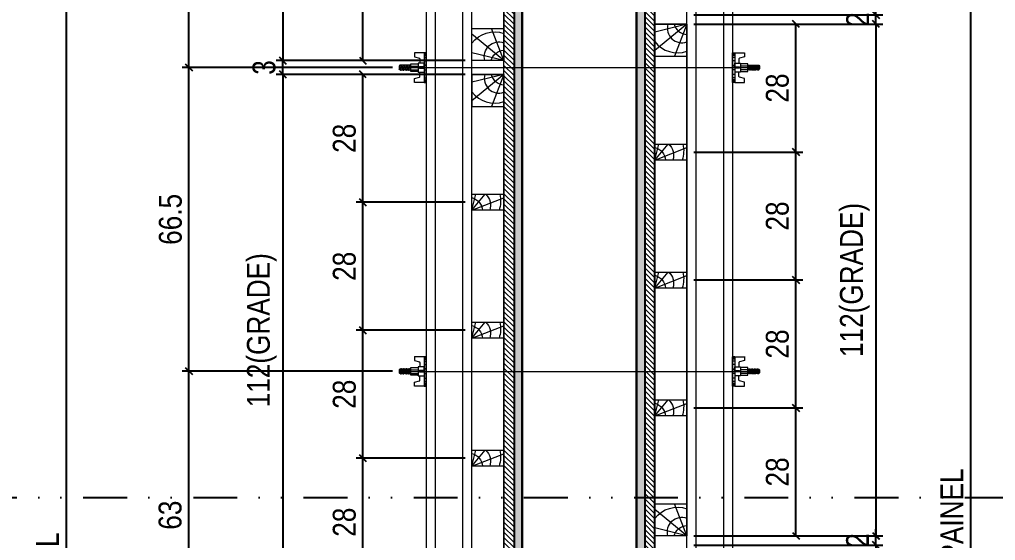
# Model space of a CAD drawing. Extents: x 13513 to 27878, y -21631 to 6985.
# Drawn here: x 14910.3 to 15188.9, y -4864 to -4715.3 of the extents above; entities that cross this region are included whole.
import ezdxf

# ---------------------------------------------------------------- set-up
doc = ezdxf.new("R2010")
doc.units = 0
doc.linetypes.add('DIVIDE2', pattern=[0.625, 0.25, -0.125, 0, -0.125, 0, -0.125])
for name, color, linetype in [('CHAPA', 1, 'Continuous'), ('COTA', 241, 'Continuous'), ('F-PILARES-S', 170, 'Continuous'), ('MEIO_PONT', 93, 'Continuous'), ('Nível', 160, 'Continuous'), ('SARRAFO', 251, 'Continuous')]:
    doc.layers.add(name, color=color, linetype=linetype)
for name, color, linetype, lineweight in [('Hachura', 251, 'Continuous', 9), ('Madeira', 126, 'Continuous', 18), ('Perfil Metálico', 224, 'Continuous', 18)]:
    doc.layers.add(name, color=color, linetype=linetype, lineweight=lineweight)
doc.styles.add('COTA TECNICA 2X', font='techl___.ttf', dxfattribs={"height": 10})
doc.dimstyles.new('SECAO PILAR', dxfattribs={"dimtxt": 10, "dimasz": 3, "dimexe": 3, "dimexo": 3, "dimgap": 3, "dimtad": 1, "dimdec": 1, "dimlfac": 0.5, "dimzin": 12, "dimdsep": 46, "dimtxsty": 'COTA TECNICA 2X', "dimblk1": 'OBLIQUE', "dimblk2": 'OBLIQUE', "dimsah": 1, "dimcen": 0.9, "dimclrd": 256, "dimclre": 256, "dimclrt": 256, "dimadec": 1, "dimazin": 3, "dimtfac": 1, "dimtdec": 1, "dimtmove": 0, "dimatfit": 3, "dimfxl": 1, "dimtolj": 1, "dimtzin": 12, "dimarcsym": 0})
pattern_1 = [(315, (22931.6141, -8374.4874), (1.12253202, 1.12253202), [])]

# ---------------------------------------------------------------- blocks, each defined once
blk = doc.blocks.new('PONTALETE')
at = {"layer": 'Madeira'}
for q in [(2.71, 7), (7, 5.76), (7, 1.74)]:
    blk.add_line((0, 0), q, dxfattribs=at)
blk.add_lwpolyline([(0, 0), (7, 0), (7, 7), (0, 7)], close=True, dxfattribs=at)
for centre, radius, start, end in [((2.04, 0.06), 6.23, 37.2818, 109.0913), ((1.09, 0.9), 3.19, 343.603, 109.9847), ((-0.21, -0.78), 3.09, 14.6322, 86.0383)]:
    blk.add_arc(centre, radius, start, end, dxfattribs=at)
blk = doc.blocks.new('_Oblique')
at = {"color": 0, "linetype": 'ByBlock', "lineweight": -2}
blk.add_line((-0.5, -0.5), (0.5, 0.5), dxfattribs=at)
blk = doc.blocks.new('*D778')
at = {"layer": 'COTA', "lineweight": -2, "transparency": 16777216}
for p, q in [((27296.39, -4535.28), (27213.68, -4535.28)), ((27216.68, -4535.28), (27216.68, -4779.28)), ((27296.36, -4779.28), (27213.68, -4779.28))]:
    blk.add_line(p, q, dxfattribs=at)
at = {"layer": 'Defpoints', "color": 0, "transparency": 16777216}
for p in [(27299.39, -4535.28), (27216.68, -4779.28), (27299.36, -4779.28)]:
    blk.add_point(p, dxfattribs=at)
at = {"layer": 'COTA', "lineweight": -2, "transparency": 16777216, "xscale": 3, "yscale": 3, "zscale": 3}
for p, rotation in [((27216.68, -4535.28), 90), ((27216.68, -4779.28), 270)]:
    blk.add_blockref('_Oblique', p, dxfattribs=dict(at, rotation=rotation))
at = {"layer": 'COTA', "transparency": 16777216, "insert": (27207.46, -4657.28), "char_height": 10, "attachment_point": 5, "rotation": 90, "style": 'COTA TECNICA 2X'}
blk.add_mtext('\\A1;122(GRADE)', dxfattribs=at)
blk = doc.blocks.new('*D781')
at = {"layer": 'COTA', "lineweight": -2, "transparency": 16777216}
for p, q in [((27296.38, -4719.28), (27248.68, -4719.28)), ((27251.68, -4779.28), (27251.68, -4719.28)), ((27296.41, -4779.28), (27248.68, -4779.28))]:
    blk.add_line(p, q, dxfattribs=at)
at = {"layer": 'Defpoints', "color": 0, "transparency": 16777216}
for p in [(27251.68, -4719.28), (27299.38, -4719.28), (27299.41, -4779.28)]:
    blk.add_point(p, dxfattribs=at)
at = {"layer": 'COTA', "lineweight": -2, "transparency": 16777216, "xscale": 3, "yscale": 3, "zscale": 3}
for p, rotation in [((27251.68, -4719.28), 90), ((27251.68, -4779.28), 270)]:
    blk.add_blockref('_Oblique', p, dxfattribs=dict(at, rotation=rotation))
at = {"layer": 'COTA', "transparency": 16777216, "insert": (27243.46, -4749.28), "char_height": 10, "attachment_point": 5, "rotation": 90, "style": 'COTA TECNICA 2X'}
blk.add_mtext('\\A1;30', dxfattribs=at)
blk = doc.blocks.new('MEIO PONTALETE')
at = {"layer": 'Madeira'}
for q in [(2.71, 7), (3.5, 2.88), (3.5, 0.87)]:
    blk.add_line((0, 0), q, dxfattribs=at)
blk.add_lwpolyline([(0, 0), (3.5, 0), (3.5, 7), (0, 7)], close=True, dxfattribs=at)
for centre, radius, start, end in [((2.04, 0.06), 6.23, 76.4499, 109.0913), ((1.09, 0.9), 3.19, 40.9063, 109.9847), ((-0.21, -0.78), 3.09, 14.6322, 86.0383)]:
    blk.add_arc(centre, radius, start, end, dxfattribs=at)
blk = doc.blocks.new('*D788')
at = {"layer": 'COTA', "lineweight": -2, "transparency": 16777216}
for p, q in [((27296.39, -4785.28), (27213.68, -4785.28)), ((27216.68, -4785.28), (27216.68, -5009.28)), ((27296.36, -5009.28), (27213.68, -5009.28))]:
    blk.add_line(p, q, dxfattribs=at)
at = {"layer": 'Defpoints', "color": 0, "transparency": 16777216}
for p in [(27299.39, -4785.28), (27216.68, -5009.28), (27299.36, -5009.28)]:
    blk.add_point(p, dxfattribs=at)
at = {"layer": 'COTA', "lineweight": -2, "transparency": 16777216, "xscale": 3, "yscale": 3, "zscale": 3}
for p, rotation in [((27216.68, -4785.28), 90), ((27216.68, -5009.28), 270)]:
    blk.add_blockref('_Oblique', p, dxfattribs=dict(at, rotation=rotation))
at = {"layer": 'COTA', "transparency": 16777216, "insert": (27207.46, -4897.28), "char_height": 10, "attachment_point": 5, "rotation": 90, "style": 'COTA TECNICA 2X'}
blk.add_mtext('\\A1;112(GRADE)', dxfattribs=at)
blk = doc.blocks.new('*D789')
at = {"layer": 'COTA', "lineweight": -2, "transparency": 16777216}
for p, q in [((27296.38, -4841.28), (27248.68, -4841.28)), ((27251.68, -4897.28), (27251.68, -4841.28)), ((27296.38, -4897.28), (27248.68, -4897.28))]:
    blk.add_line(p, q, dxfattribs=at)
at = {"layer": 'Defpoints', "color": 0, "transparency": 16777216}
for p in [(27251.68, -4841.28), (27299.38, -4841.28), (27299.38, -4897.28)]:
    blk.add_point(p, dxfattribs=at)
at = {"layer": 'COTA', "lineweight": -2, "transparency": 16777216, "xscale": 3, "yscale": 3, "zscale": 3}
for p, rotation in [((27251.68, -4841.28), 90), ((27251.68, -4897.28), 270)]:
    blk.add_blockref('_Oblique', p, dxfattribs=dict(at, rotation=rotation))
at = {"layer": 'COTA', "transparency": 16777216, "insert": (27243.59, -4869.28), "char_height": 10, "attachment_point": 5, "rotation": 90, "style": 'COTA TECNICA 2X'}
blk.add_mtext('\\A1;28', dxfattribs=at)
blk = doc.blocks.new('*D790')
at = {"layer": 'COTA', "lineweight": -2, "transparency": 16777216}
for p, q in [((27296.38, -4785.28), (27248.68, -4785.28)), ((27251.68, -4841.28), (27251.68, -4785.28)), ((27296.38, -4841.28), (27248.68, -4841.28))]:
    blk.add_line(p, q, dxfattribs=at)
at = {"layer": 'Defpoints', "color": 0, "transparency": 16777216}
for p in [(27251.68, -4785.28), (27299.38, -4785.28), (27299.38, -4841.28)]:
    blk.add_point(p, dxfattribs=at)
at = {"layer": 'COTA', "lineweight": -2, "transparency": 16777216, "xscale": 3, "yscale": 3, "zscale": 3}
for p, rotation in [((27251.68, -4785.28), 90), ((27251.68, -4841.28), 270)]:
    blk.add_blockref('_Oblique', p, dxfattribs=dict(at, rotation=rotation))
at = {"layer": 'COTA', "transparency": 16777216, "insert": (27243.59, -4813.28), "char_height": 10, "attachment_point": 5, "rotation": 90, "style": 'COTA TECNICA 2X'}
blk.add_mtext('\\A1;28', dxfattribs=at)
blk = doc.blocks.new('*D791')
at = {"layer": 'COTA', "lineweight": -2, "transparency": 16777216}
for p, q in [((27296.38, -4953.28), (27248.68, -4953.28)), ((27251.68, -5009.28), (27251.68, -4953.28)), ((27296.41, -5009.28), (27248.68, -5009.28))]:
    blk.add_line(p, q, dxfattribs=at)
at = {"layer": 'Defpoints', "color": 0, "transparency": 16777216}
for p in [(27251.68, -4953.28), (27299.38, -4953.28), (27299.41, -5009.28)]:
    blk.add_point(p, dxfattribs=at)
at = {"layer": 'COTA', "lineweight": -2, "transparency": 16777216, "xscale": 3, "yscale": 3, "zscale": 3}
for p, rotation in [((27251.68, -4953.28), 90), ((27251.68, -5009.28), 270)]:
    blk.add_blockref('_Oblique', p, dxfattribs=dict(at, rotation=rotation))
at = {"layer": 'COTA', "transparency": 16777216, "insert": (27243.59, -4981.28), "char_height": 10, "attachment_point": 5, "rotation": 90, "style": 'COTA TECNICA 2X'}
blk.add_mtext('\\A1;28', dxfattribs=at)
blk = doc.blocks.new('*D792')
at = {"layer": 'COTA', "lineweight": -2, "transparency": 16777216}
for p, q in [((27296.38, -4897.28), (27248.68, -4897.28)), ((27251.68, -4953.28), (27251.68, -4897.28)), ((27296.38, -4953.28), (27248.68, -4953.28))]:
    blk.add_line(p, q, dxfattribs=at)
at = {"layer": 'Defpoints', "color": 0, "transparency": 16777216}
for p in [(27251.68, -4897.28), (27299.38, -4897.28), (27299.38, -4953.28)]:
    blk.add_point(p, dxfattribs=at)
at = {"layer": 'COTA', "lineweight": -2, "transparency": 16777216, "xscale": 3, "yscale": 3, "zscale": 3}
for p, rotation in [((27251.68, -4897.28), 90), ((27251.68, -4953.28), 270)]:
    blk.add_blockref('_Oblique', p, dxfattribs=dict(at, rotation=rotation))
at = {"layer": 'COTA', "transparency": 16777216, "insert": (27243.59, -4925.28), "char_height": 10, "attachment_point": 5, "rotation": 90, "style": 'COTA TECNICA 2X'}
blk.add_mtext('\\A1;28', dxfattribs=at)
blk = doc.blocks.new('*D800')
at = {"layer": 'COTA', "lineweight": -2, "transparency": 16777216}
for p, q in [((27296.38, -4779.28), (27213.68, -4779.28)), ((27216.68, -4785.28), (27216.68, -4779.28)), ((27296.38, -4785.28), (27213.68, -4785.28))]:
    blk.add_line(p, q, dxfattribs=at)
at = {"layer": 'Defpoints', "color": 0, "transparency": 16777216}
for p in [(27216.68, -4779.28), (27299.38, -4779.28), (27299.38, -4785.28)]:
    blk.add_point(p, dxfattribs=at)
at = {"layer": 'COTA', "lineweight": -2, "transparency": 16777216, "xscale": 3, "yscale": 3, "zscale": 3}
for p, rotation in [((27216.68, -4779.28), 90), ((27216.68, -4785.28), 270)]:
    blk.add_blockref('_Oblique', p, dxfattribs=dict(at, rotation=rotation))
at = {"layer": 'COTA', "transparency": 16777216, "insert": (27208.46, -4782.28), "char_height": 10, "attachment_point": 5, "rotation": 90, "style": 'COTA TECNICA 2X'}
blk.add_mtext('\\A1;3', dxfattribs=at)
blk = doc.blocks.new('*D798')
at = {"layer": 'COTA', "linetype": 'ByBlock', "lineweight": -2, "transparency": 16777216}
for p, q in [((27378.02, -4535.28), (27520.54, -4535.28)), ((27517.54, -4535.28), (27517.54, -5443.28)), ((27374.42, -5443.28), (27520.54, -5443.28))]:
    blk.add_line(p, q, dxfattribs=at)
at = {"layer": 'Defpoints', "color": 0, "linetype": 'ByBlock', "transparency": 16777216}
for p in [(27375.02, -4535.28), (27371.42, -5443.28), (27517.54, -5443.28)]:
    blk.add_point(p, dxfattribs=at)
at = {"layer": 'COTA', "linetype": 'ByBlock', "lineweight": -2, "transparency": 16777216, "xscale": 3, "yscale": 3, "zscale": 3}
for p, rotation in [((27517.54, -4535.28), 90), ((27517.54, -5443.28), 270)]:
    blk.add_blockref('_Oblique', p, dxfattribs=dict(at, rotation=rotation))
at = {"layer": 'COTA', "linetype": 'ByBlock', "transparency": 16777216, "insert": (27509.43, -4989.28), "char_height": 10, "attachment_point": 5, "rotation": 90, "style": 'COTA TECNICA 2X'}
blk.add_mtext('\\A1;454 PAINEL', dxfattribs=at)
blk = doc.blocks.new('*D799')
at = {"layer": 'COTA', "linetype": 'ByBlock', "lineweight": -2, "transparency": 16777216}
for p, q in [((27314.82, -4535.28), (27118.84, -4535.28)), ((27121.84, -4535.28), (27121.84, -5499.28)), ((27296.42, -5499.28), (27118.84, -5499.28))]:
    blk.add_line(p, q, dxfattribs=at)
at = {"layer": 'Defpoints', "color": 0, "linetype": 'ByBlock', "transparency": 16777216}
for p in [(27317.82, -4535.28), (27121.84, -5499.28), (27299.42, -5499.28)]:
    blk.add_point(p, dxfattribs=at)
at = {"layer": 'COTA', "linetype": 'ByBlock', "lineweight": -2, "transparency": 16777216, "xscale": 3, "yscale": 3, "zscale": 3}
for p, rotation in [((27121.84, -4535.28), 90), ((27121.84, -5499.28), 270)]:
    blk.add_blockref('_Oblique', p, dxfattribs=dict(at, rotation=rotation))
at = {"layer": 'COTA', "linetype": 'ByBlock', "transparency": 16777216, "insert": (27113.75, -5017.28), "char_height": 10, "attachment_point": 5, "rotation": 90, "style": 'COTA TECNICA 2X'}
blk.add_mtext('\\A1;482 PAINEL', dxfattribs=at)
blk = doc.blocks.new('*D832')
at = {"layer": 'COTA', "lineweight": -2, "transparency": 16777216}
for p, q in [((27396.45, -4763.28), (27479.16, -4763.28)), ((27476.16, -4763.28), (27476.16, -4987.28)), ((27396.47, -4987.28), (27479.16, -4987.28))]:
    blk.add_line(p, q, dxfattribs=at)
at = {"layer": 'Defpoints', "color": 0, "transparency": 16777216}
for p in [(27393.45, -4763.28), (27393.47, -4987.28), (27476.16, -4987.28)]:
    blk.add_point(p, dxfattribs=at)
at = {"layer": 'COTA', "lineweight": -2, "transparency": 16777216, "xscale": 3, "yscale": 3, "zscale": 3}
for p, rotation in [((27476.16, -4763.28), 90), ((27476.16, -4987.28), 270)]:
    blk.add_blockref('_Oblique', p, dxfattribs=dict(at, rotation=rotation))
at = {"layer": 'COTA', "transparency": 16777216, "insert": (27466.94, -4875.28), "char_height": 10, "attachment_point": 5, "rotation": 90, "style": 'COTA TECNICA 2X'}
blk.add_mtext('\\A1;112(GRADE)', dxfattribs=at)
blk = doc.blocks.new('*D833')
at = {"layer": 'COTA', "lineweight": -2, "transparency": 16777216}
for p, q in [((27396.46, -4763.28), (27444.15, -4763.28)), ((27441.15, -4819.28), (27441.15, -4763.28)), ((27396.46, -4819.28), (27444.15, -4819.28))]:
    blk.add_line(p, q, dxfattribs=at)
at = {"layer": 'Defpoints', "color": 0, "transparency": 16777216}
for p in [(27393.46, -4763.28), (27441.15, -4763.28), (27393.46, -4819.28)]:
    blk.add_point(p, dxfattribs=at)
at = {"layer": 'COTA', "lineweight": -2, "transparency": 16777216, "xscale": 3, "yscale": 3, "zscale": 3}
for p, rotation in [((27441.15, -4763.28), 90), ((27441.15, -4819.28), 270)]:
    blk.add_blockref('_Oblique', p, dxfattribs=dict(at, rotation=rotation))
at = {"layer": 'COTA', "transparency": 16777216, "insert": (27433.06, -4791.28), "char_height": 10, "attachment_point": 5, "rotation": 90, "style": 'COTA TECNICA 2X'}
blk.add_mtext('\\A1;28', dxfattribs=at)
blk = doc.blocks.new('*D834')
at = {"layer": 'COTA', "lineweight": -2, "transparency": 16777216}
for p, q in [((27396.46, -4819.28), (27444.15, -4819.28)), ((27441.15, -4875.28), (27441.15, -4819.28)), ((27396.46, -4875.28), (27444.15, -4875.28))]:
    blk.add_line(p, q, dxfattribs=at)
at = {"layer": 'Defpoints', "color": 0, "transparency": 16777216}
for p in [(27393.46, -4819.28), (27441.15, -4819.28), (27393.46, -4875.28)]:
    blk.add_point(p, dxfattribs=at)
at = {"layer": 'COTA', "lineweight": -2, "transparency": 16777216, "xscale": 3, "yscale": 3, "zscale": 3}
for p, rotation in [((27441.15, -4819.28), 90), ((27441.15, -4875.28), 270)]:
    blk.add_blockref('_Oblique', p, dxfattribs=dict(at, rotation=rotation))
at = {"layer": 'COTA', "transparency": 16777216, "insert": (27433.06, -4847.28), "char_height": 10, "attachment_point": 5, "rotation": 90, "style": 'COTA TECNICA 2X'}
blk.add_mtext('\\A1;28', dxfattribs=at)
blk = doc.blocks.new('*D835')
at = {"layer": 'COTA', "lineweight": -2, "transparency": 16777216}
for p, q in [((27396.46, -4931.28), (27444.15, -4931.28)), ((27441.15, -4987.28), (27441.15, -4931.28)), ((27396.43, -4987.28), (27444.15, -4987.28))]:
    blk.add_line(p, q, dxfattribs=at)
at = {"layer": 'Defpoints', "color": 0, "transparency": 16777216}
for p in [(27393.46, -4931.28), (27441.15, -4931.28), (27393.43, -4987.28)]:
    blk.add_point(p, dxfattribs=at)
at = {"layer": 'COTA', "lineweight": -2, "transparency": 16777216, "xscale": 3, "yscale": 3, "zscale": 3}
for p, rotation in [((27441.15, -4931.28), 90), ((27441.15, -4987.28), 270)]:
    blk.add_blockref('_Oblique', p, dxfattribs=dict(at, rotation=rotation))
at = {"layer": 'COTA', "transparency": 16777216, "insert": (27433.06, -4959.28), "char_height": 10, "attachment_point": 5, "rotation": 90, "style": 'COTA TECNICA 2X'}
blk.add_mtext('\\A1;28', dxfattribs=at)
blk = doc.blocks.new('*D836')
at = {"layer": 'COTA', "lineweight": -2, "transparency": 16777216}
for p, q in [((27396.46, -4875.28), (27444.15, -4875.28)), ((27441.15, -4931.28), (27441.15, -4875.28)), ((27396.46, -4931.28), (27444.15, -4931.28))]:
    blk.add_line(p, q, dxfattribs=at)
at = {"layer": 'Defpoints', "color": 0, "transparency": 16777216}
for p in [(27393.46, -4875.28), (27441.15, -4875.28), (27393.46, -4931.28)]:
    blk.add_point(p, dxfattribs=at)
at = {"layer": 'COTA', "lineweight": -2, "transparency": 16777216, "xscale": 3, "yscale": 3, "zscale": 3}
for p, rotation in [((27441.15, -4875.28), 90), ((27441.15, -4931.28), 270)]:
    blk.add_blockref('_Oblique', p, dxfattribs=dict(at, rotation=rotation))
at = {"layer": 'COTA', "transparency": 16777216, "insert": (27433.06, -4903.28), "char_height": 10, "attachment_point": 5, "rotation": 90, "style": 'COTA TECNICA 2X'}
blk.add_mtext('\\A1;28', dxfattribs=at)
blk = doc.blocks.new('*D837')
at = {"layer": 'COTA', "lineweight": -2, "transparency": 16777216}
for p, q in [((27476.16, -4759.28), (27476.16, -4756.28)), ((27396.46, -4759.28), (27479.16, -4759.28)), ((27476.16, -4763.28), (27476.16, -4759.28)), ((27396.46, -4763.28), (27479.16, -4763.28)), ((27476.16, -4763.28), (27476.16, -4766.28))]:
    blk.add_line(p, q, dxfattribs=at)
at = {"layer": 'Defpoints', "color": 0, "transparency": 16777216}
for p in [(27393.46, -4759.28), (27476.16, -4759.28), (27393.46, -4763.28)]:
    blk.add_point(p, dxfattribs=at)
at = {"layer": 'COTA', "lineweight": -2, "transparency": 16777216, "xscale": 3, "yscale": 3, "zscale": 3}
for p, rotation in [((27476.16, -4759.28), 270), ((27476.16, -4763.28), 90)]:
    blk.add_blockref('_Oblique', p, dxfattribs=dict(at, rotation=rotation))
at = {"layer": 'COTA', "transparency": 16777216, "insert": (27468.16, -4761.28), "char_height": 10, "attachment_point": 5, "rotation": 90, "style": 'COTA TECNICA 2X'}
blk.add_mtext('\\A1;2', dxfattribs=at)
blk = doc.blocks.new('*D838')
at = {"layer": 'COTA', "lineweight": -2, "transparency": 16777216}
for p, q in [((27396.46, -4987.28), (27479.11, -4987.28)), ((27476.11, -4987.28), (27476.11, -4984.28)), ((27476.11, -4991.28), (27476.11, -4987.28)), ((27396.42, -4991.28), (27479.11, -4991.28)), ((27476.11, -4991.28), (27476.11, -4994.28))]:
    blk.add_line(p, q, dxfattribs=at)
at = {"layer": 'Defpoints', "color": 0, "transparency": 16777216}
for p in [(27393.46, -4987.28), (27476.11, -4987.28), (27393.42, -4991.28)]:
    blk.add_point(p, dxfattribs=at)
at = {"layer": 'COTA', "lineweight": -2, "transparency": 16777216, "xscale": 3, "yscale": 3, "zscale": 3}
for p, rotation in [((27476.11, -4987.28), 270), ((27476.11, -4991.28), 90)]:
    blk.add_blockref('_Oblique', p, dxfattribs=dict(at, rotation=rotation))
at = {"layer": 'COTA', "transparency": 16777216, "insert": (27468.11, -4989.28), "char_height": 10, "attachment_point": 5, "rotation": 90, "style": 'COTA TECNICA 2X'}
blk.add_mtext('\\A1;2', dxfattribs=at)
blk = doc.blocks.new('C')
at = {"layer": 'Hachura', "color": 0}
for p, q in [((0, 3.22), (0, -3.22)), ((0.45, 3.22), (0, 3.22)), ((0.46, 3.16), (0, 3.16)), ((0.46, 3.05), (0, 3.05)), ((0.46, 2.88), (0, 2.88)), ((0, 2.75), (0, -1.16)), ((0.46, 2.65), (0, 2.65)), ((0.46, 2.23), (0, 2.23)), ((0.45, -3.23), (0.45, 3.22)), ((0.45, 3.22), (2.58, 3.22)), ((2.58, 2.39), (1.47, 2.09)), ((2.58, 3.22), (2.58, 2.39)), ((0.46, 1.51), (0, 1.51)), ((0.39, 0.49), (0.17, 0.49)), ((1.74, 0.97), (0.45, 0.97)), ((1.45, 0.1), (0.45, 0.1)), ((1.35, 1.94), (1.35, 0.96)), ((1.74, -0.97), (1.74, 0.97)), ((1.74, 0.97), (1.74, 0.84)), ((1.74, 0.97), (1.74, 0.84)), ((1.74, 0.84), (3.35, 0.84)), ((3.35, 0.45), (1.74, 0.45)), ((3.32, 0.84), (3.32, -0.84)), ((3.35, 0.84), (3.35, -0.84)), ((3.68, 0.45), (3.35, 0.45)), ((3.84, -0.52), (3.35, 0.45)), ((3.35, 0.06), (3.67, -0.57)), ((3.68, 0.45), (4.16, -0.52)), ((3.72, 0.5), (4.25, -0.57)), ((4.37, -0.55), (3.83, 0.53)), ((4.15, 0.45), (3.93, 0.45)), ((4.42, -0.52), (3.93, 0.45)), ((4.15, 0.45), (4.26, 0.45)), ((4.26, 0.45), (4.74, -0.52)), ((4.3, 0.5), (4.83, -0.57)), ((4.95, -0.55), (4.41, 0.53)), ((4.51, 0.45), (4.84, 0.45)), ((5, -0.52), (4.51, 0.45)), ((4.84, 0.45), (5.32, -0.52)), ((4.88, 0.5), (5.41, -0.57)), ((5.53, -0.55), (4.99, 0.53)), ((5.58, -0.52), (5.09, 0.45)), ((5.42, 0.45), (5.09, 0.45)), ((5.58, -0.52), (5.09, 0.45)), ((5.42, 0.45), (5.74, -0.19)), ((5.46, 0.5), (5.74, -0.07)), ((5.74, 0.19), (5.57, 0.53)), ((5.74, 0.32), (5.68, 0.45)), ((5.68, 0.45), (5.74, 0.45)), ((5.74, 0.45), (5.9, 0.29)), ((5.74, 0.45), (5.74, -0.52)), ((5.9, -0.36), (5.9, 0.29)), ((0.45, 0), (0, 0)), ((0.46, -1.52), (0, -1.52)), ((0.08, -0.48), (0.29, -0.48)), ((0.29, -0.48), (0.4, -0.48)), ((0.45, 0), (0.45, -0.97)), ((0.45, -0.16), (1.45, -0.16)), ((0.45, -0.65), (0.45, -0.32)), ((0.45, -3.23), (0.45, -0.65)), ((0.45, -0.97), (1.74, -0.97)), ((1.35, -1.94), (1.35, -0.97)), ((2.58, -2.39), (1.47, -2.1)), ((3.35, -0.32), (1.74, -0.32)), ((3.35, -0.84), (1.74, -0.84)), ((3.35, -0.07), (3.58, -0.52)), ((3.35, -0.52), (3.58, -0.52)), ((3.84, -0.52), (4.16, -0.52)), ((4.42, -0.52), (4.74, -0.52)), ((4.63, -0.52), (4.74, -0.52)), ((5, -0.52), (5.32, -0.52)), ((5.58, -0.52), (5.74, -0.52)), ((5.74, -0.52), (5.9, -0.36)), ((5.74, -0.52), (5.74, -0.52)), ((0.46, -2.23), (0, -2.23)), ((0.46, -2.65), (0, -2.65)), ((0.46, -2.88), (0, -2.88)), ((0.46, -3.05), (0, -3.05)), ((0.46, -3.16), (0, -3.16)), ((0, -3.22), (2.57, -3.22)), ((2.58, -3.23), (2.58, -2.39))]:
    blk.add_line(p, q, dxfattribs=at)
for centre, radius, start, end in [((1.52, 1.94), 0.161, 104.7436, 180), ((1.44, -0.03), 0.129, 272.695, 87.305), ((3.81, 0.39), 0.143, 25.5688, 154.4312), ((4.39, 0.39), 0.143, 25.5688, 154.4312), ((4.97, 0.39), 0.143, 25.5688, 154.4312), ((5.55, 0.39), 0.143, 25.5688, 154.4312), ((0.17, -0.37), 0.174, 221.744, 317.8592), ((1.52, -1.94), 0.161, 180, 255.2564), ((3.71, -0.4), 0.174, 222.1408, 318.256), ((4.29, -0.4), 0.174, 222.1408, 318.256), ((4.87, -0.4), 0.174, 222.1408, 318.256), ((5.45, -0.4), 0.174, 222.1408, 318.256), ((5.61, -0.4), 0.174, 317.8592, 318.256)]:
    blk.add_arc(centre, radius, start, end, dxfattribs=at)
blk = doc.blocks.new('*D855')
at = {"layer": 'COTA', "lineweight": -2, "transparency": 16777216}
for p, q in [((27264.58, -4915.21), (27172.6, -4915.21)), ((27175.6, -5041.21), (27175.6, -4915.21)), ((27264.58, -5041.21), (27172.6, -5041.21))]:
    blk.add_line(p, q, dxfattribs=at)
at = {"layer": 'Defpoints', "color": 0, "transparency": 16777216}
for p in [(27175.6, -4915.21), (27267.58, -4915.21), (27267.58, -5041.21)]:
    blk.add_point(p, dxfattribs=at)
at = {"layer": 'COTA', "lineweight": -2, "transparency": 16777216, "xscale": 3, "yscale": 3, "zscale": 3}
for p, rotation in [((27175.6, -4915.21), 90), ((27175.6, -5041.21), 270)]:
    blk.add_blockref('_Oblique', p, dxfattribs=dict(at, rotation=rotation))
at = {"layer": 'COTA', "transparency": 16777216, "insert": (27167.38, -4978.21), "char_height": 10, "attachment_point": 5, "rotation": 90, "style": 'COTA TECNICA 2X'}
blk.add_mtext('\\A1;63', dxfattribs=at)
blk = doc.blocks.new('*D856')
at = {"layer": 'COTA', "lineweight": -2, "transparency": 16777216}
for p, q in [((27264.58, -4782.28), (27172.6, -4782.28)), ((27175.6, -4915.21), (27175.6, -4782.28)), ((27264.58, -4915.21), (27172.6, -4915.21))]:
    blk.add_line(p, q, dxfattribs=at)
at = {"layer": 'Defpoints', "color": 0, "transparency": 16777216}
for p in [(27175.6, -4782.28), (27267.58, -4782.28), (27267.58, -4915.21)]:
    blk.add_point(p, dxfattribs=at)
at = {"layer": 'COTA', "lineweight": -2, "transparency": 16777216, "xscale": 3, "yscale": 3, "zscale": 3}
for p, rotation in [((27175.6, -4782.28), 90), ((27175.6, -4915.21), 270)]:
    blk.add_blockref('_Oblique', p, dxfattribs=dict(at, rotation=rotation))
at = {"layer": 'COTA', "transparency": 16777216, "insert": (27167.49, -4848.75), "char_height": 10, "attachment_point": 5, "rotation": 90, "style": 'COTA TECNICA 2X'}
blk.add_mtext('\\A1;66.5', dxfattribs=at)
blk = doc.blocks.new('*D857')
at = {"layer": 'COTA', "lineweight": -2, "transparency": 16777216}
for p, q in [((27264.58, -4667.23), (27172.6, -4667.23)), ((27175.6, -4782.28), (27175.6, -4667.23)), ((27264.58, -4782.28), (27172.6, -4782.28))]:
    blk.add_line(p, q, dxfattribs=at)
at = {"layer": 'Defpoints', "color": 0, "transparency": 16777216}
for p in [(27175.6, -4667.23), (27267.58, -4667.23), (27267.58, -4782.28)]:
    blk.add_point(p, dxfattribs=at)
at = {"layer": 'COTA', "lineweight": -2, "transparency": 16777216, "xscale": 3, "yscale": 3, "zscale": 3}
for p, rotation in [((27175.6, -4667.23), 90), ((27175.6, -4782.28), 270)]:
    blk.add_blockref('_Oblique', p, dxfattribs=dict(at, rotation=rotation))
at = {"layer": 'COTA', "transparency": 16777216, "insert": (27167.49, -4724.75), "char_height": 10, "attachment_point": 5, "rotation": 90, "style": 'COTA TECNICA 2X'}
blk.add_mtext('\\A1;57.5', dxfattribs=at)
blk = doc.blocks.new('A$C81a2738f')
at = {"layer": 'Hachura'}
h = blk.add_hatch(dxfattribs=at)
h.set_pattern_fill('ANSI31', color=256, scale=0.5, angle=270, style=0)
h.set_pattern_definition(pattern_1)
h.paths.add_polyline_path([(209.14, 160.99), (204.74, 160.99), (204.76, 1124.99), (209.16, 1124.99)])
h = blk.add_hatch(color=256, dxfattribs=at)
h.dxf.hatch_style = 1
h.paths.add_polyline_path([(212.76, 160.99), (212.76, 1124.99), (209.16, 1124.99), (209.16, 160.99)])
h = blk.add_hatch(color=256, dxfattribs=at)
h.dxf.hatch_style = 1
h.paths.add_polyline_path([(262.76, 216.99), (266.36, 216.99), (266.36, 1124.99), (262.76, 1124.99)])
h.paths.add_polyline_path([(266.36, 212.59), (262.76, 212.59), (262.76, 210.99), (266.36, 210.99)])
h = blk.add_hatch(dxfattribs=at)
h.set_pattern_fill('ANSI31', color=256, scale=0.5, angle=270, style=0)
h.set_pattern_definition(pattern_1)
h.paths.add_polyline_path([(266.36, 216.99), (270.76, 216.99), (270.76, 1124.99), (266.36, 1124.99)])
h.paths.add_polyline_path([(270.76, 212.59), (266.36, 212.59), (266.36, 210.99), (270.76, 210.99)])
at = {"layer": 'CHAPA'}
for points in [[(212.76, 160.99), (212.76, 1124.99), (209.16, 1124.99), (209.16, 160.99)], [(262.76, 216.99), (262.76, 1124.99), (266.36, 1124.99), (266.36, 216.99)]]:
    blk.add_lwpolyline(points, close=True, dxfattribs=at)
at = {"layer": 'F-PILARES-S', "linetype": 'Continuous'}
blk.add_lwpolyline([(212.76, 160.99), (700.76, 160.99), (700.76, 208.99), (262.76, 208.99), (262.76, 1102.99), (212.76, 1102.99), (212.76, 160.99)], dxfattribs=at)
at = {"layer": 'Hachura'}
for p, q in [((159.24, 877.93), (316.28, 877.93)), ((159.24, 745.01), (316.28, 745.01))]:
    blk.add_line(p, q, dxfattribs=at)
blk.add_lwpolyline([(204.72, 1124.99), (209.16, 1124.99), (209.16, 160.99), (204.72, 160.99)], close=True, dxfattribs=at)
at = {"layer": 'Madeira'}
for points in [[(190.72, 1124.99), (204.72, 1124.99), (204.72, 880.99), (190.72, 880.99)], [(270.81, 896.99), (284.81, 896.99), (284.81, 672.99), (270.81, 672.99)], [(190.72, 874.99), (204.72, 874.99), (204.72, 650.99), (190.72, 650.99)]]:
    blk.add_lwpolyline(points, close=True, dxfattribs=at)
at = {"layer": 'Perfil Metálico'}
for points in [[(190.72, 1181.64), (170.72, 1181.64), (170.72, 99.54), (190.72, 99.54)], [(174.72, 99.54), (186.72, 99.54), (186.72, 1181.64), (174.72, 1181.64)], [(284.81, 1181.64), (304.81, 1181.64), (304.81, 216.99), (284.81, 216.99)], [(300.81, 216.99), (288.81, 216.99), (288.81, 1181.64), (300.81, 1181.64)]]:
    blk.add_lwpolyline(points, close=True, dxfattribs=at)
at = {"layer": 'SARRAFO'}
blk.add_line((270.76, 216.99), (270.81, 1124.99), dxfattribs=at)
for points in [[(204.72, 1124.99), (212.76, 1124.99), (212.76, 160.99), (204.76, 160.99)], [(270.81, 1124.99), (262.76, 1124.99), (262.76, 216.99), (270.76, 216.99)]]:
    blk.add_lwpolyline(points, dxfattribs=at)
at = {"layer": 'Hachura', "linetype": 'Continuous', "yscale": 2, "zscale": 2, "rotation": 180}
for p, xscale in [((170.72, 877.92), 2), ((304.81, 877.92), -2), ((170.72, 745), 2), ((304.81, 745), -2)]:
    blk.add_blockref('C', p, dxfattribs=dict(at, xscale=xscale))
at = {"layer": 'MEIO_PONT'}
for name, p, xscale, yscale, zscale, rotation in [('PONTALETE', (284.81, 896.99), 2, 2, 2, 180), ('PONTALETE', (204.72, 874.99), 2, 2, 2, 180), ('MEIO PONTALETE', (270.81, 837.49), -1.999999997962732, 1.999999997962732, 1.999999997962732, 270), ('MEIO PONTALETE', (190.72, 815.49), -1.999999997962732, 1.999999997962732, 1.999999997962732, 270), ('MEIO PONTALETE', (270.81, 781.49), -1.999999997962732, 1.999999997962732, 1.999999997962732, 270), ('MEIO PONTALETE', (190.72, 759.49), -1.999999997962732, 1.999999997962732, 1.999999997962732, 270), ('MEIO PONTALETE', (270.81, 725.49), -1.999999997962732, 1.999999997962732, 1.999999997962732, 270), ('MEIO PONTALETE', (190.72, 703.49), -1.999999997962732, 1.999999997962732, 1.999999997962732, 270)]:
    blk.add_blockref(name, p, dxfattribs=dict(at, xscale=xscale, yscale=yscale, zscale=zscale, rotation=rotation))
at = {"layer": 'MEIO_PONT', "xscale": -2, "yscale": 2, "zscale": 2}
for p in [(204.72, 880.99), (284.81, 672.99)]:
    blk.add_blockref('PONTALETE', p, dxfattribs=at)
at = {"layer": 'COTA', "linetype": 'ByBlock'}
for base, p1, p2, picture, middle in [((13.19, 160.99), (209.16, 1124.99), (190.76, 160.99), '*D799', (5.1, 642.99)), ((408.88, 216.99), (266.36, 1124.99), (262.76, 216.99), '*D798', (400.77, 670.99))]:
    dim = blk.add_linear_dim(base=base, p1=p1, p2=p2, angle=270, text='<> PAINEL', dimstyle='SECAO PILAR', override={"dimtmove": 1}, dxfattribs=at)
    dim.commit()
    dim.dimension.update_dxf_attribs({"geometry": picture, "text_midpoint": middle, "insert": (-27108.65, 5660.28)})
at = {"layer": 'COTA'}
for base, p1, p2, picture, middle in [((108.03, 880.99), (190.74, 1124.99), (190.71, 880.99), '*D778', (98.81, 1002.99)), ((367.5, 672.99), (284.79, 896.99), (284.82, 672.99), '*D832', (358.28, 784.99)), ((108.03, 650.99), (190.74, 874.99), (190.71, 650.99), '*D788', (98.81, 762.99))]:
    dim = blk.add_linear_dim(base=base, p1=p1, p2=p2, angle=90, text='<>(GRADE)', dimstyle='SECAO PILAR', dxfattribs=at)
    dim.commit()
    dim.dimension.update_dxf_attribs({"geometry": picture, "text_midpoint": middle, "insert": (-27108.65, 5660.28)})
for base, p1, p2, picture, middle in [((66.95, 993.05), (158.92, 877.99), (158.92, 993.05), '*D857', (58.84, 935.52)), ((66.95, 877.99), (158.92, 745.07), (158.92, 877.99), '*D856', (58.84, 811.53)), ((66.95, 745.07), (158.92, 619.07), (158.92, 745.07), '*D855', (58.73, 682.07))]:
    dim = blk.add_linear_dim(base=base, p1=p1, p2=p2, angle=90, dimstyle='SECAO PILAR', override={"dimtmove": 1}, dxfattribs=at)
    dim.commit()
    dim.dimension.update_dxf_attribs({"geometry": picture, "text_midpoint": middle, "insert": (-27108.65, 5660.28)})
for base, p1, p2, picture, middle in [((143.03, 940.99), (190.75, 880.99), (190.72, 940.99), '*D781', (134.81, 910.99)), ((332.5, 896.99), (284.81, 840.99), (284.81, 896.99), '*D833', (324.4, 868.99)), ((143.03, 874.99), (190.72, 818.99), (190.72, 874.99), '*D790', (134.93, 846.99)), ((332.5, 840.99), (284.81, 784.99), (284.81, 840.99), '*D834', (324.4, 812.99)), ((143.03, 818.99), (190.72, 762.99), (190.72, 818.99), '*D789', (134.93, 790.99)), ((332.5, 784.99), (284.81, 728.99), (284.81, 784.99), '*D836', (324.4, 756.99)), ((143.03, 762.99), (190.72, 706.99), (190.72, 762.99), '*D792', (134.93, 734.99)), ((332.5, 728.99), (284.78, 672.99), (284.81, 728.99), '*D835', (324.4, 700.99)), ((143.03, 706.99), (190.75, 650.99), (190.72, 706.99), '*D791', (134.93, 678.99))]:
    dim = blk.add_linear_dim(base=base, p1=p1, p2=p2, angle=90, dimstyle='SECAO PILAR', dxfattribs=at)
    dim.commit()
    dim.dimension.update_dxf_attribs({"geometry": picture, "text_midpoint": middle, "insert": (-27108.65, 5660.28)})
for base, p1, p2, picture, middle in [((367.5, 900.99), (284.81, 896.99), (284.81, 900.99), '*D837', (367.5, 898.99)), ((108.03, 880.99), (190.72, 874.99), (190.72, 880.99), '*D800', (108.03, 877.99)), ((367.46, 672.99), (284.76, 668.99), (284.81, 672.99), '*D838', (367.46, 670.99))]:
    dim = blk.add_linear_dim(base=base, p1=p1, p2=p2, angle=90, dimstyle='SECAO PILAR', dxfattribs=at)
    dim.commit()
    dim.dimension.update_dxf_attribs({"geometry": picture, "text_midpoint": middle, "dimtype": 128, "insert": (-27108.65, 5660.28)})

msp = doc.modelspace()

# ---------------------------------------------------------------- linework, layer by layer
at = {"layer": 'Nível', "color": 4, "linetype": 'DIVIDE2', "ltscale": 50}
msp.add_line((13513.27, -4851.74), (21417.65, -4851.74), dxfattribs=at)

# ---------------------------------------------------------------- block references
at = {"xscale": 0.6523048931579974, "yscale": 0.6523048931579974, "zscale": 0.6523048931579974}
msp.add_blockref('A$C81a2738f', (14915.04, -5301.71), dxfattribs=at)

doc.saveas('drawing.dxf')
